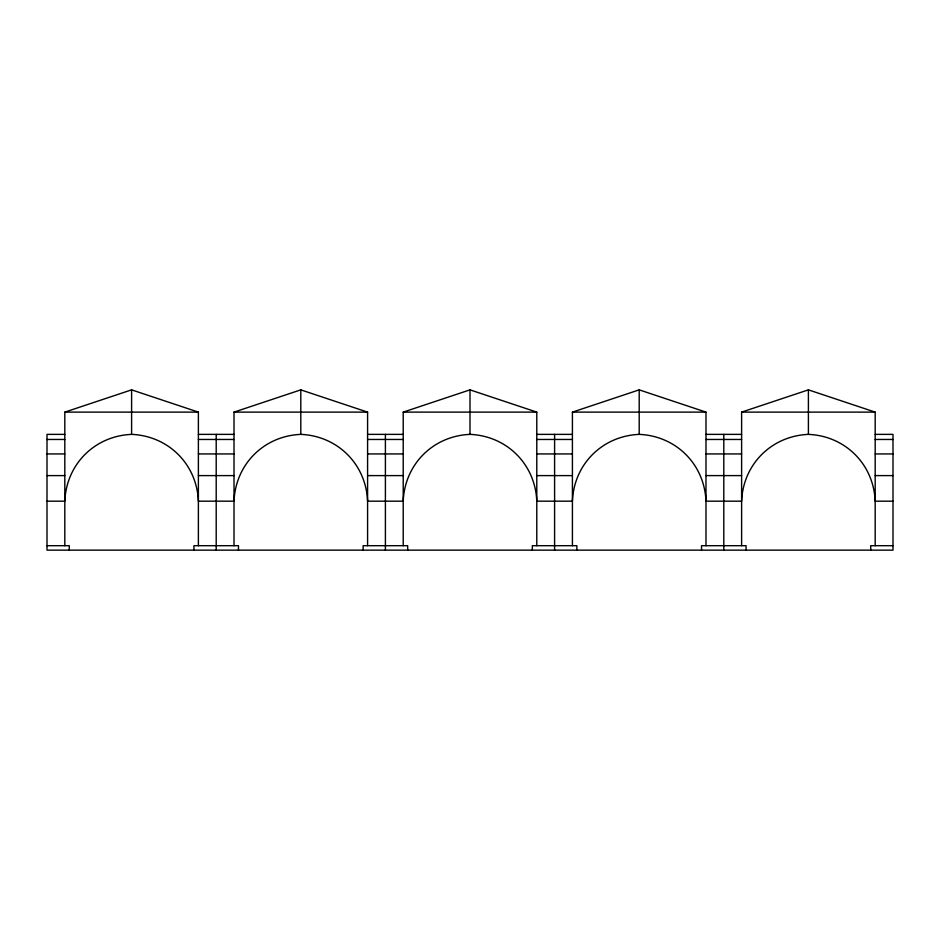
<?xml version="1.0" encoding="UTF-8"?>
<svg xmlns="http://www.w3.org/2000/svg" width="940" height="940" viewBox="0 0 940 940"><rect width="100%" height="100%" fill="white"/><g stroke="black" fill="none" stroke-linecap="round" stroke-linejoin="round"><path stroke-width="1.41" d="M64.813 545.694L64.813 412.12L131.6 389.853L198.387 412.12L198.387 545.694M234.013 545.694L234.013 412.12L300.8 389.853L367.587 412.12L367.587 545.694M403.213 545.694L403.213 412.12L470 389.853L536.787 412.12L536.787 545.694M572.413 545.694L572.413 412.12L639.2 389.853L705.987 412.12L705.987 545.694M741.613 545.694L741.613 412.12L808.4 389.853L875.187 412.12L875.187 545.694M893 501.173L875.187 501.173C873.648 464.243 845.318 435.925 808.4 434.374C771.482 435.925 743.152 464.243 741.613 501.173L705.987 501.173C704.448 464.243 676.118 435.925 639.2 434.374C602.282 435.925 573.952 464.243 572.413 501.173L536.787 501.173C535.248 464.243 506.919 435.925 470 434.374C433.082 435.925 404.752 464.243 403.213 501.173L367.587 501.173C366.048 464.243 337.719 435.925 300.8 434.374C263.882 435.925 235.552 464.243 234.013 501.173L198.387 501.173C196.848 464.243 168.518 435.925 131.6 434.374C94.681 435.925 66.352 464.243 64.813 501.173L47 501.173M64.813 412.12L198.387 412.12M234.013 412.12L367.587 412.12M403.213 412.12L536.787 412.12M572.413 412.12L705.987 412.12M741.613 412.12L875.187 412.12M64.813 434.374L47 434.374L47 550.147L893 550.147L893 434.374L875.187 434.374M198.387 434.374L234.013 434.374M367.587 434.374L403.213 434.374M536.787 434.374L572.413 434.374M705.987 434.374L741.613 434.374M47 439.462L64.813 439.462M198.387 439.462L234.013 439.462M367.587 439.462L403.213 439.462M536.787 439.462L572.413 439.462M705.987 439.462L741.613 439.462M875.187 439.462L893 439.462M47 453.938L64.813 453.938M198.387 453.938L234.013 453.938M367.587 453.938L403.213 453.938M536.787 453.938L572.413 453.938M705.987 453.938L741.613 453.938M875.187 453.938L893 453.938M47 475.605L64.813 475.605M198.387 475.605L234.013 475.605M367.587 475.605L403.213 475.605M536.787 475.605L572.413 475.605M705.987 475.605L741.613 475.605M875.187 475.605L893 475.605M47 545.694L69.266 545.694L69.266 550.147M893 545.694L870.734 545.694L870.734 550.147M808.4 389.853L808.4 434.374M746.066 550.147L746.066 545.694L701.534 545.694L701.534 550.147M723.8 434.374L723.8 550.147M639.2 389.853L639.2 434.374M576.866 550.147L576.866 545.694L532.334 545.694L532.334 550.147M554.6 434.374L554.6 550.147M470 389.853L470 434.374M407.666 550.147L407.666 545.694L363.134 545.694L363.134 550.147M385.4 434.374L385.4 550.147M300.8 389.853L300.8 434.374M238.466 550.147L238.466 545.694L193.934 545.694L193.934 550.147M216.2 434.374L216.2 550.147M131.6 389.853L131.6 434.374"/></g></svg>
